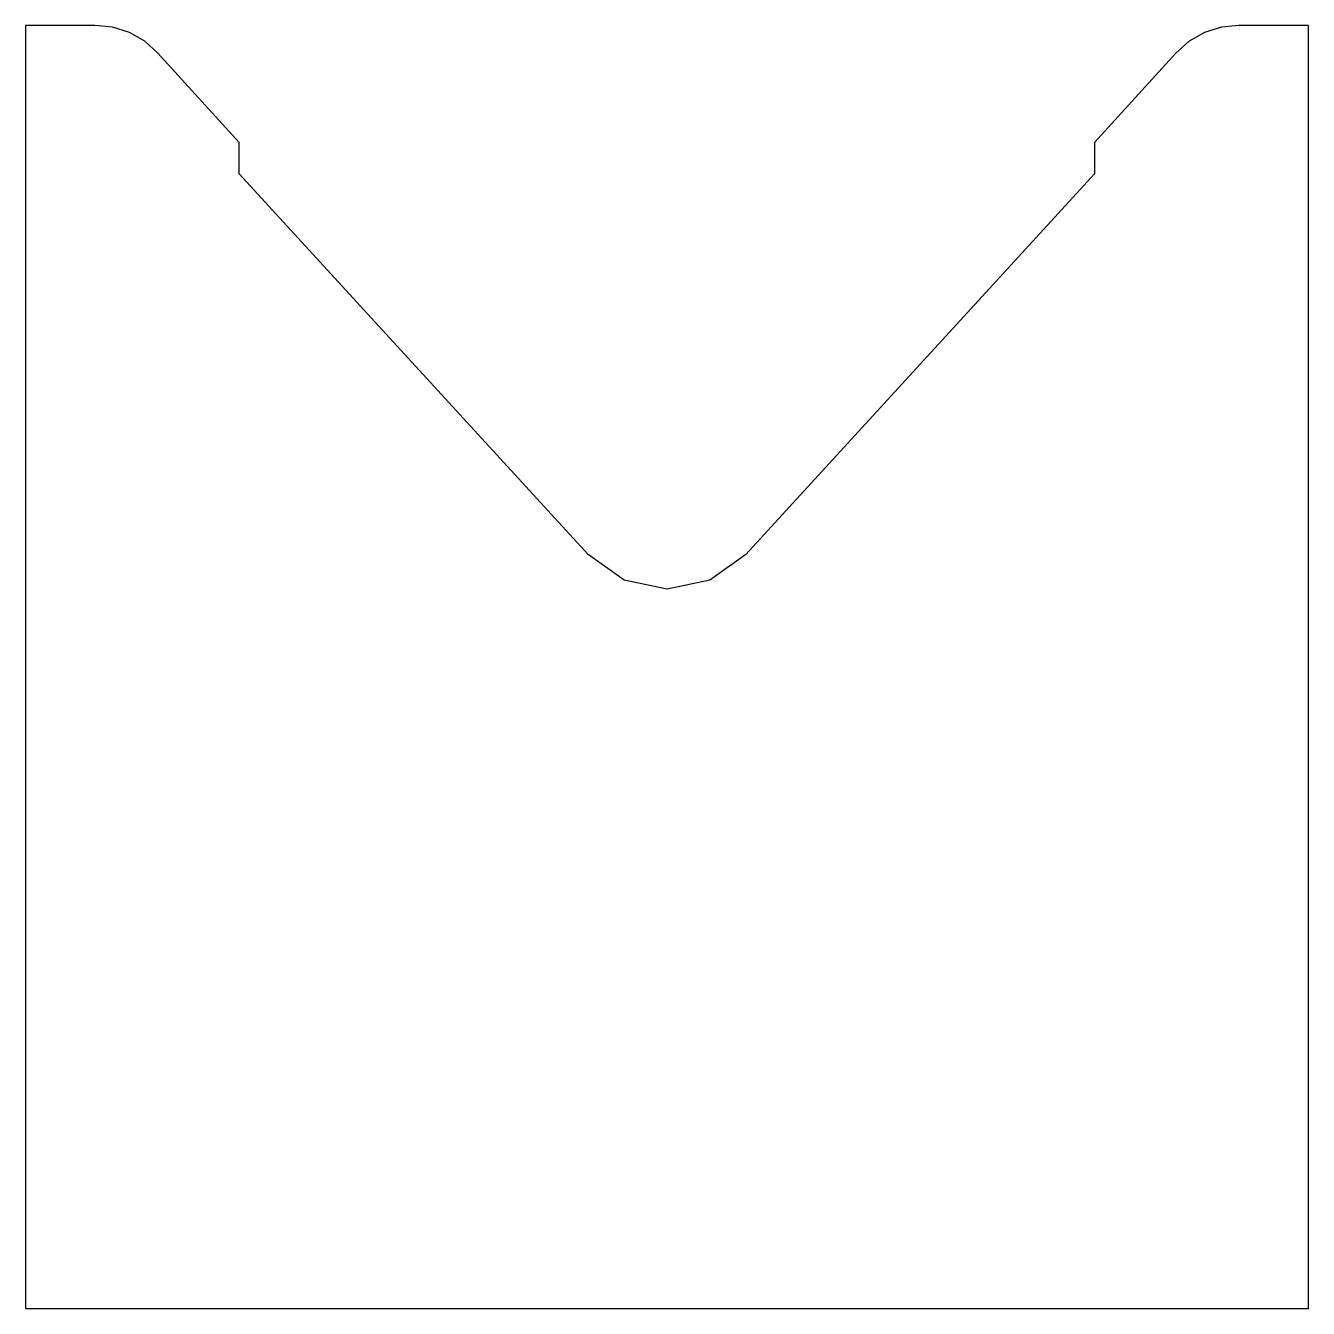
# Model space of a CAD drawing. Extents: x -30 to 30, y -33.6 to 26.4.
import ezdxf

# ---------------------------------------------------------------- set-up
doc = ezdxf.new("R2010")
doc.units = 0

msp = doc.modelspace()

# ---------------------------------------------------------------- linework, layer by layer
at = {"color": 7, "linetype": 'CONTINUOUS'}
for p, q in [((-26.77, 26.36), (-30, 26.36)), ((-30, 26.36), (-30, -33.63)), ((-25.93, 26.29), (-26.77, 26.36)), ((-25.15, 26.04), (-25.93, 26.29)), ((-24.43, 25.63), (-25.15, 26.04)), ((25.15, 26.04), (24.43, 25.63)), ((25.93, 26.29), (25.15, 26.04)), ((26.75, 26.36), (25.93, 26.29)), ((30, 26.36), (26.75, 26.36)), ((30, -33.63), (30, 26.36)), ((-23.82, 25.07), (-24.43, 25.63)), ((24.43, 25.63), (23.8, 25.07)), ((-20.02, 20.9), (-23.82, 25.07)), ((23.8, 25.07), (19.99, 20.9)), ((-20.02, 19.43), (-20.02, 20.9)), ((19.99, 20.9), (19.99, 19.43)), ((-3.68, 1.63), (-20.02, 19.43)), ((19.99, 19.43), (3.68, 1.63)), ((-2.009, 0.43), (-3.68, 1.63)), ((3.68, 1.63), (2.009, 0.43)), ((0, 0), (-2.009, 0.43)), ((2.009, 0.43), (0, 0)), ((-30, -33.63), (30, -33.63))]:
    msp.add_line(p, q, dxfattribs=at)

doc.saveas('drawing.dxf')
